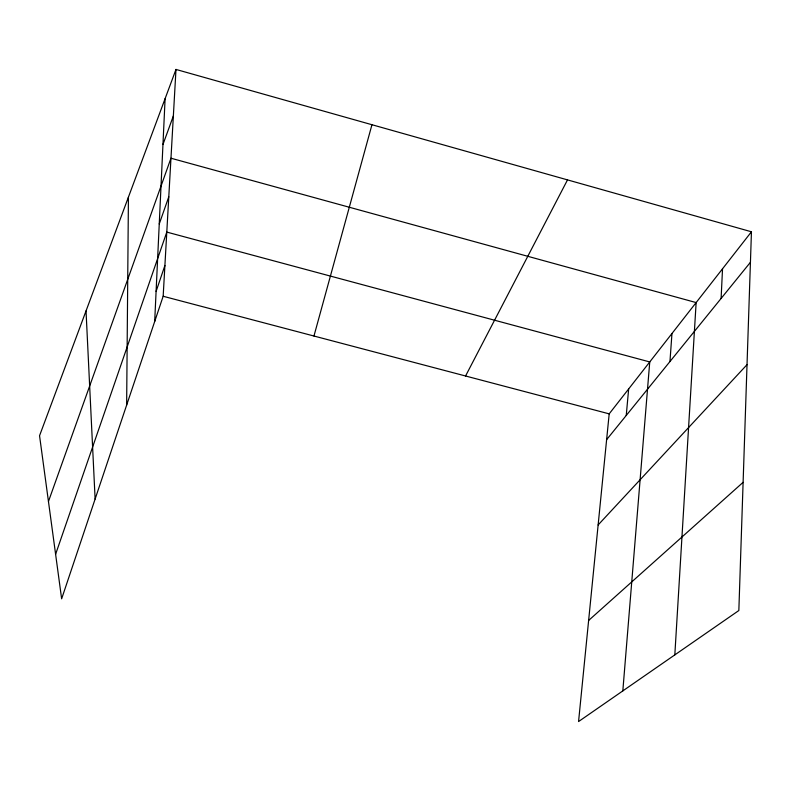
<?xml version="1.0" encoding="UTF-8"?>
<svg xmlns="http://www.w3.org/2000/svg" width="791" height="791" viewBox="0 0 791 791"><rect width="100%" height="100%" fill="white"/><g stroke="black" fill="none" stroke-linecap="round" stroke-linejoin="round"><path stroke-width="1.19" d="M126.639 405.121L128.429 197.117M751.45 231.783L738.843 610.533L578.567 721.56L609.189 413.861L751.45 231.783L175.988 69.44L39.55 435.722L61.639 598.817L163.164 296.269L175.988 69.44M154.69 321.512L165.101 98.657M721.105 298.454L722.529 268.811M674.822 654.879L696.139 302.577L170.965 158.22L48.459 501.464M669.957 361.546L671.964 333.505M622.824 690.909L649.747 361.942L166.792 232.089L55.607 554.273M626.245 415.463L628.657 388.945M313.958 336.027L371.958 124.721M156.094 291.404L164.904 265.509M159.248 223.982L168.79 196.771M162.966 144.506L173.358 115.961M465.563 376.002L567.513 179.893M606.618 439.667L750.432 262.276M598.125 524.957L747.03 364.661M588.623 620.46L743.105 482.332M163.164 296.269L609.189 413.861M86.031 310.932L95.118 499.042"/></g></svg>
